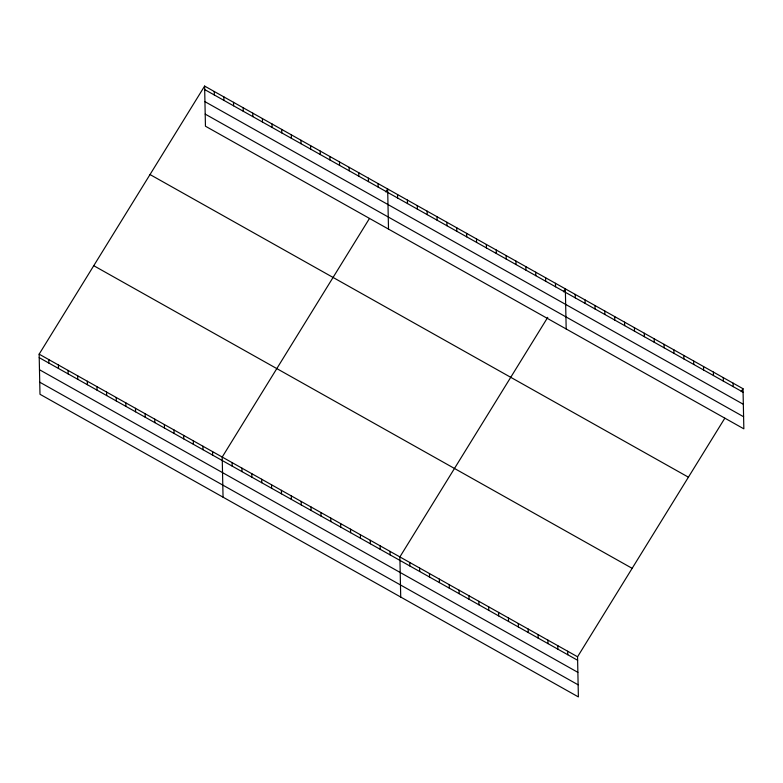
<?xml version="1.0" encoding="UTF-8"?>
<svg xmlns="http://www.w3.org/2000/svg" width="783" height="783" viewBox="0 0 783 783"><rect width="100%" height="100%" fill="white"/><g stroke="black" fill="none" stroke-linecap="round" stroke-linejoin="round"><path stroke-width="1.17" d="M724.813 418.21L577.551 656.79L578.383 696.919L39.992 394.28L39.15 354.161L204.617 86.081L743.008 388.72L743.85 428.839L205.449 126.21L204.617 86.081M369.468 218.467L222.206 457.057L223.047 497.176M385.843 191.933L387.663 188.977L388.505 229.096M547.748 317.35L399.878 556.928L400.72 597.047M563.515 291.795L565.336 288.849L566.178 328.968M741.188 391.666L743.008 388.72M204.686 89.565L743.087 392.195M204.94 101.653L743.331 404.292M205.205 114.112L743.596 416.742M150.013 174.55L688.404 477.18M93.754 265.701L632.145 568.331M39.15 354.161L577.551 656.79M39.219 357.645L577.619 660.275M39.473 369.733L577.874 672.362M39.737 382.192L578.138 684.822M733.142 383.171L733.211 386.645M723.267 377.621L723.345 381.106M713.401 372.072L713.47 375.556M703.525 366.522L703.604 370.007M693.66 360.973L693.728 364.457M683.784 355.423L683.862 358.908M673.918 349.884L673.987 353.358M664.043 344.334L664.121 347.809M654.177 338.785L654.245 342.259M644.301 333.235L644.38 336.719M634.436 327.685L634.504 331.17M624.56 322.136L624.638 325.62M614.694 316.586L614.763 320.071M604.819 311.037L604.897 314.521M594.953 305.497L595.021 308.972M585.077 299.948L585.155 303.422M575.211 294.398L575.28 297.873M567.675 651.25L567.753 654.725M555.47 283.299L555.538 286.784M557.809 645.701L557.878 649.176M545.594 277.75L545.673 281.234M547.934 640.151L548.012 643.626M535.729 272.2L535.797 275.685M538.068 634.602L538.136 638.086M525.853 266.651L525.931 270.135M528.192 629.052L528.271 632.537M515.987 261.111L516.056 264.585M518.326 623.503L518.395 626.987M506.112 255.561L506.19 259.036M508.451 617.953L508.529 621.438M496.246 250.012L496.314 253.496M498.585 612.404L498.654 615.888M486.37 244.462L486.449 247.947M488.709 606.864L488.788 610.339M476.504 238.913L476.573 242.397M478.844 601.315L478.912 604.789M466.629 233.363L466.707 236.848M468.968 595.765L469.046 599.249M456.763 227.814L456.832 231.298M459.102 590.216L459.171 593.7M446.887 222.274L446.966 225.749M449.227 584.666L449.305 588.15M437.022 216.725L437.09 220.199M439.361 579.117L439.429 582.601M427.146 211.175L427.224 214.65M429.485 573.567L429.564 577.051M417.28 205.626L417.349 209.11M419.619 568.027L419.688 571.502M407.405 200.076L407.483 203.56M409.744 562.478L409.822 565.952M397.539 194.527L397.607 198.011M390.003 551.379L390.081 554.863M378.032 183.565L378.111 187.049M380.137 545.829L380.205 549.314M368.401 178.152L368.47 181.627M370.261 540.28L370.339 543.764M358.761 172.73L358.839 176.214M360.395 534.73L360.464 538.215M349.13 167.317L349.198 170.802M350.52 529.181L350.598 532.665M339.499 161.905L339.568 165.379M340.654 523.641L340.722 527.116M329.858 156.483L329.937 159.967M330.778 518.092L330.857 521.566M320.227 151.07L320.296 154.554M320.913 512.542L320.981 516.017M310.597 145.658L310.665 149.132M311.037 506.993L311.115 510.477M300.956 140.245L301.034 143.72M301.171 501.443L301.24 504.927M291.325 134.823L291.393 138.307M291.296 495.893L291.374 499.378M281.684 129.41L281.763 132.895M281.43 490.344L281.498 493.828M272.053 123.998L272.132 127.472M271.554 484.794L271.632 488.279M262.422 118.576L262.491 122.06M261.688 479.255L261.757 482.729M252.782 113.163L252.86 116.647M251.813 473.705L251.891 477.18M243.151 107.751L243.219 111.225M241.947 468.156L242.016 471.63M233.52 102.328L233.588 105.813M232.071 462.606L232.15 466.091M223.879 96.916L223.958 100.4M214.248 91.503L214.317 94.978M212.575 451.644L212.643 455.119M202.934 446.222L203.012 449.706M193.303 440.809L193.372 444.294M183.662 435.397L183.741 438.871M174.032 429.984L174.11 433.459M164.401 424.562L164.469 428.047M154.76 419.15L154.838 422.634M145.129 413.737L145.198 417.212M135.498 408.315L135.567 411.799M125.857 402.902L125.936 406.387M116.227 397.49L116.295 400.965M106.596 392.068L106.664 395.552M96.955 386.655L97.033 390.14M87.324 381.243L87.393 384.717M77.683 375.82L77.762 379.305M68.052 370.408L68.131 373.892M58.422 364.995L58.49 368.47M48.781 359.583L48.859 363.058"/></g></svg>
